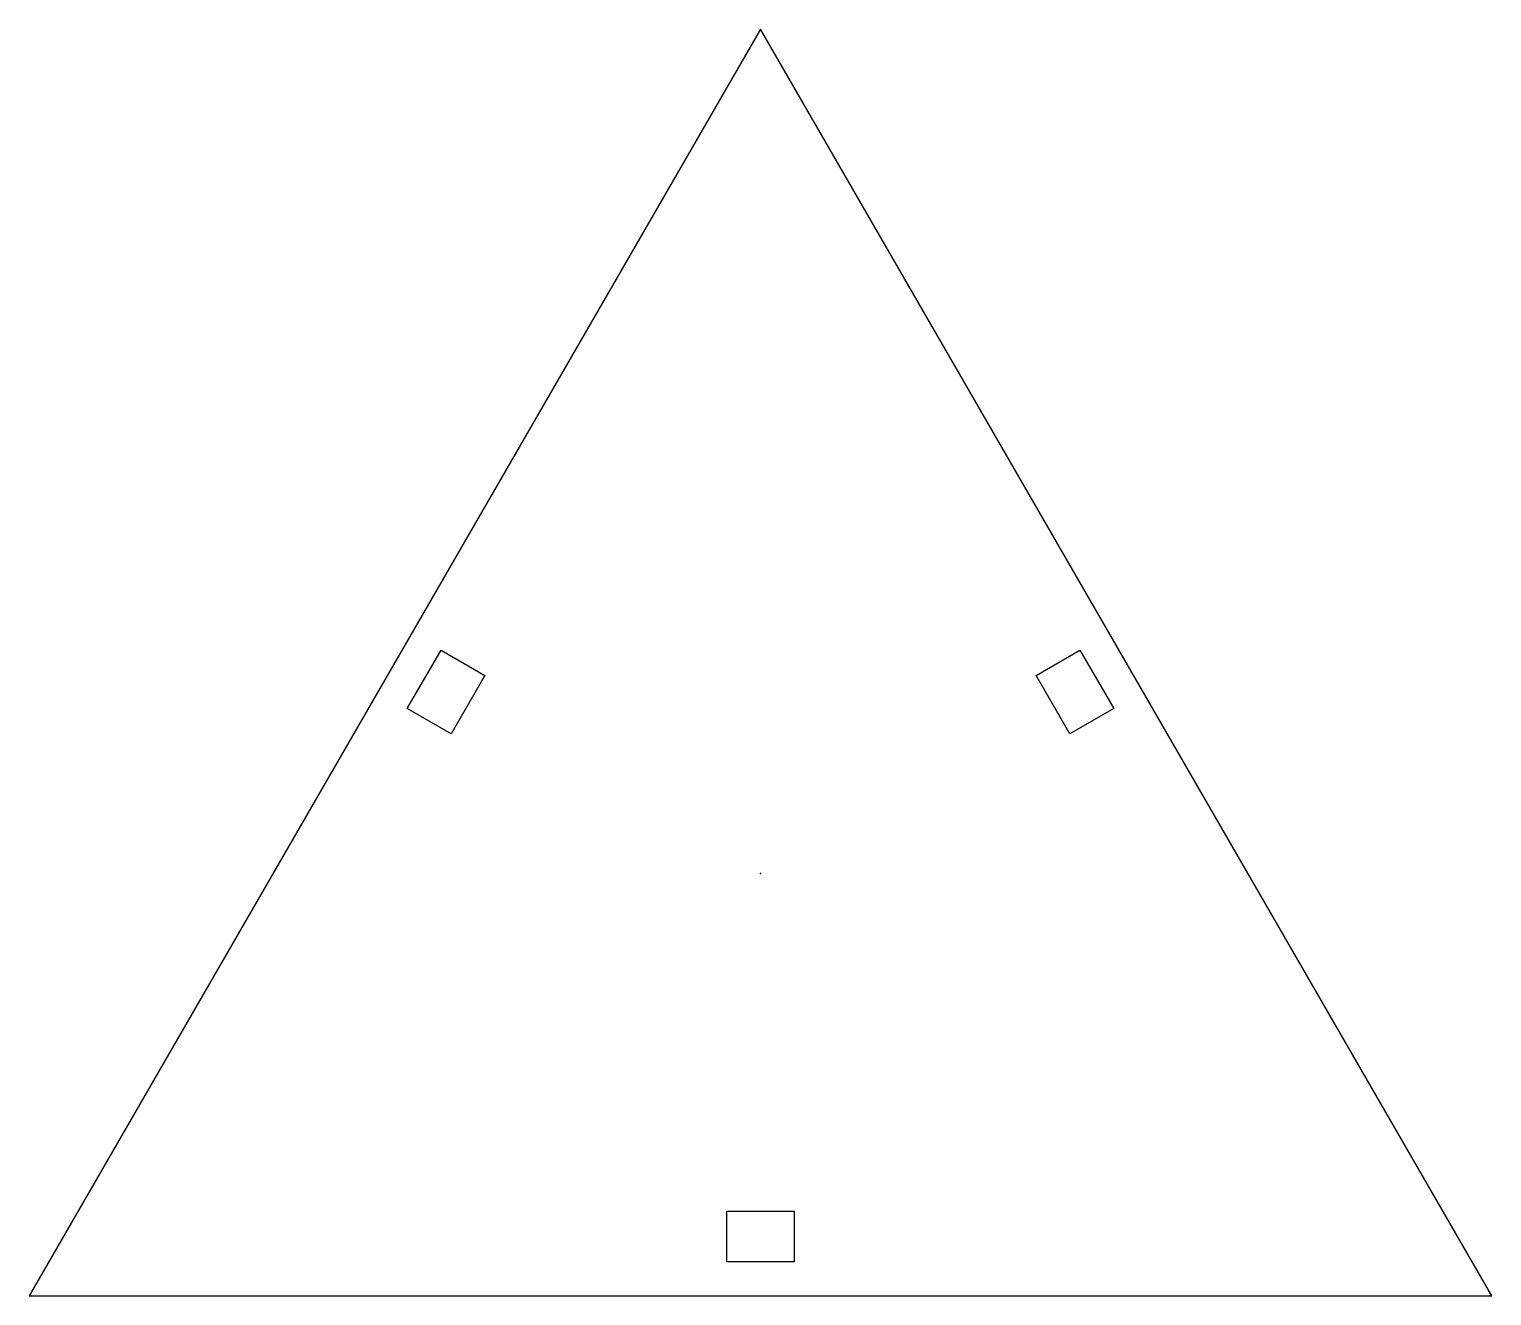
# Model space of a CAD drawing. Header units: millimetres. Extents: x -43.3 to 43.3, y -25 to 50.
import ezdxf

# ---------------------------------------------------------------- set-up
doc = ezdxf.new("R2010")
doc.units = ezdxf.units.MM
doc.layers.get('0').update_dxf_attribs({"linetype": 'CONTINUOUS'})

msp = doc.modelspace()

# ---------------------------------------------------------------- linework, layer by layer
for points in [[(0, 50), (-43.301, -25), (43.301, -25)], [(-18.321, 8.268), (-20.919, 9.768), (-18.919, 13.232), (-16.321, 11.732)], [(16.321, 11.732), (18.919, 13.232), (20.919, 9.768), (18.321, 8.268)], [(-2, -20), (2, -20), (2, -23), (-2, -23)]]:
    msp.add_lwpolyline(points, close=True)
msp.add_point((0, 0))
msp.add_point((0, 0))

doc.saveas('drawing.dxf')
